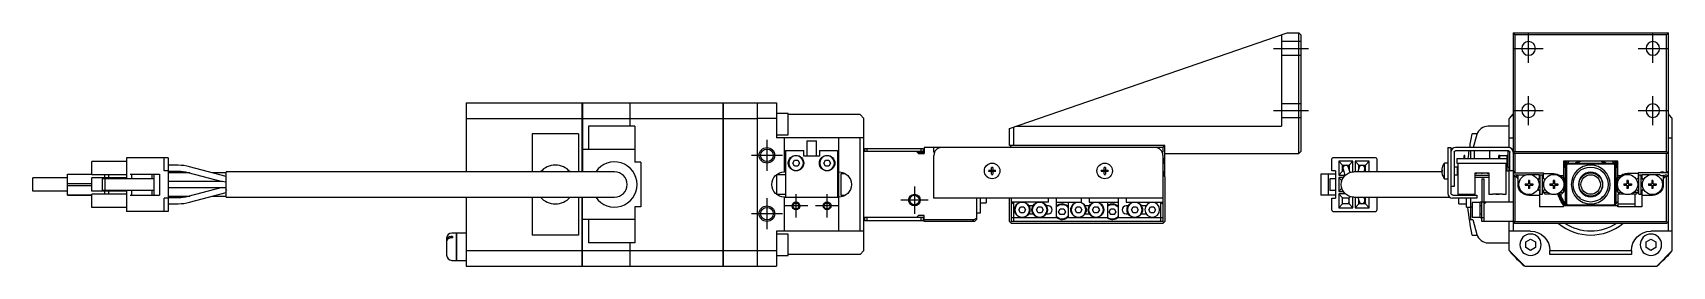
# Model space of a CAD drawing. Extents: x 0 to 875, y -8 to 752.
# Drawn here: x 452.5 to 874.8, y 347.1 to 407.1 of the extents above; entities that cross this region are included whole.
import ezdxf

# ---------------------------------------------------------------- set-up
doc = ezdxf.new("R2010")
doc.units = 0
doc.header["$LTSCALE"] = 0.5
doc.linetypes.add('CENTER', pattern=[50.8, 31.75, -6.35, 6.35, -6.35])
doc.linetypes.add('DASHED', pattern=[19.05, 12.7, -6.35])
for name, color, linetype in [('MSM_CENTER', 1, 'CENTER'), ('MSM_CONTINUOUS', 7, 'CONTINUOUS'), ('MSM_DASHED', 4, 'DASHED'), ('MSM_NARROW', 5, 'CONTINUOUS')]:
    doc.layers.add(name, color=color, linetype=linetype)

msp = doc.modelspace()

# ---------------------------------------------------------------- linework, layer by layer
at = {"layer": 'MSM_CENTER'}
for p, q in [((837.76, 399.34), (837.76, 406.84)), ((869.76, 399.34), (869.76, 406.84)), ((772.08, 403.09), (781.08, 403.09)), ((834.01, 403.09), (841.51, 403.09)), ((866.01, 403.09), (873.51, 403.09)), ((837.76, 383.34), (837.76, 390.84)), ((869.76, 383.34), (869.76, 390.84)), ((772.08, 387.09), (781.08, 387.09)), ((834.01, 387.09), (841.51, 387.09)), ((866.01, 387.09), (873.51, 387.09)), ((641.58, 379.59), (641.58, 371.59)), ((645.58, 375.59), (637.58, 375.59)), ((679.58, 367.59), (679.58, 360.59)), ((641.58, 364.59), (641.58, 356.59)), ((649.08, 359.59), (649.08, 365.59)), ((657.08, 359.59), (657.08, 365.59)), ((683.08, 364.09), (676.08, 364.09)), ((645.58, 360.59), (637.58, 360.59)), ((652.08, 362.59), (646.08, 362.59)), ((660.08, 362.59), (654.08, 362.59))]:
    msp.add_line(p, q, dxfattribs=at)
at = {"layer": 'MSM_CONTINUOUS'}
for p, q in [((704.08, 382.47), (775.58, 407.09)), ((774.08, 406.58), (774.08, 383.09)), ((775.58, 407.09), (778.58, 407.09)), ((778.58, 376.09), (778.58, 407.09)), ((778.58, 407.09), (779.08, 406.59)), ((779.08, 406.59), (779.08, 376.59)), ((833.76, 407.09), (833.76, 356.09)), ((833.76, 407.09), (834.26, 406.59)), ((833.76, 407.09), (873.76, 407.09)), ((834.26, 406.59), (834.26, 376.59)), ((873.26, 406.59), (834.26, 406.59)), ((873.26, 406.59), (873.76, 407.09)), ((873.26, 376.59), (873.26, 406.59)), ((873.76, 356.09), (873.76, 407.09)), ((564.08, 389.09), (564.08, 371.34)), ((564.08, 389.09), (594.03, 389.09)), ((594.03, 371.34), (594.03, 389.09)), ((594.03, 389.04), (594.08, 389.04)), ((594.08, 389.09), (594.08, 371.34)), ((594.08, 389.09), (606.33, 389.09)), ((606.33, 383.09), (606.33, 389.09)), ((606.33, 389.04), (606.38, 389.04)), ((606.38, 389.09), (630.33, 389.09)), ((606.38, 383.09), (606.38, 389.09)), ((630.33, 347.09), (630.33, 389.09)), ((630.33, 389.04), (630.38, 389.04)), ((630.38, 389.09), (644.08, 389.09)), ((630.38, 347.09), (630.38, 389.09)), ((639.08, 389.09), (639.08, 347.09)), ((644.08, 389.09), (644.08, 380.09)), ((564.08, 385.06), (594.03, 385.06)), ((594.03, 384.81), (594.08, 384.81)), ((594.08, 385.06), (606.33, 385.06)), ((606.33, 384.81), (606.38, 384.81)), ((606.38, 385.06), (630.33, 385.06)), ((630.33, 384.81), (630.38, 384.81)), ((630.38, 385.06), (639.08, 385.06)), ((644.08, 385.09), (639.08, 385.09)), ((647.08, 386.34), (644.08, 386.34)), ((647.08, 380.84), (647.08, 386.34)), ((665.58, 386.09), (647.08, 386.09)), ((666.58, 385.09), (665.58, 386.09)), ((666.58, 351.09), (666.58, 385.09)), ((833.76, 386.09), (832.76, 385.09)), ((832.76, 377.58), (832.76, 385.09)), ((874.76, 385.09), (873.76, 386.09)), ((874.76, 351.09), (874.76, 385.09)), ((593.08, 381.09), (581.08, 381.09)), ((581.08, 381.09), (581.08, 371.34)), ((593.08, 381.09), (593.08, 371.34)), ((595.58, 383.09), (595.58, 377.09)), ((607.58, 383.09), (595.58, 383.09)), ((607.58, 383.09), (607.58, 373.87)), ((644.08, 380.84), (647.08, 380.84)), ((666.58, 380.09), (644.08, 380.09)), ((646.08, 371.34), (646.08, 380.09)), ((660.08, 371.34), (660.08, 380.09)), ((665.58, 356.09), (665.58, 380.09)), ((704.08, 378.09), (704.08, 382.47)), ((705.08, 382.82), (705.08, 378.09)), ((705.88, 383.09), (774.08, 383.09)), ((824.51, 381.09), (823.19, 381.09)), ((824.45, 380.92), (823.5, 377.59)), ((832.76, 383.09), (827.34, 383.09)), ((832.76, 380.09), (833.76, 380.09)), ((873.76, 380.09), (874.76, 380.09)), ((607.58, 377.09), (594.08, 377.09)), ((646.38, 376.84), (646.38, 364.84)), ((646.38, 376.84), (651.08, 376.84)), ((651.08, 375.34), (651.08, 376.84)), ((651.83, 379.34), (654.33, 379.34)), ((651.83, 379.34), (651.83, 375.34)), ((654.33, 375.34), (654.33, 379.34)), ((655.08, 376.84), (655.08, 375.34)), ((655.08, 376.84), (659.78, 376.84)), ((659.78, 376.84), (659.78, 364.84)), ((681.78, 376.59), (666.58, 376.59)), ((666.78, 376.59), (666.78, 377.39)), ((666.78, 377.39), (681.78, 377.39)), ((667.28, 377.39), (667.28, 376.59)), ((680.58, 376.09), (680.08, 376.59)), ((682.08, 376.34), (680.33, 376.34)), ((680.58, 376.09), (682.08, 376.09)), ((681.28, 376.59), (681.28, 377.39)), ((681.78, 377.39), (681.78, 376.59)), ((682.08, 377.59), (682.08, 376.09)), ((743.58, 377.59), (682.08, 377.59)), ((684.58, 376.39), (684.58, 377.59)), ((684.58, 376.39), (684.75, 376.39)), ((704.58, 378.09), (704.08, 377.59)), ((744.08, 378.09), (704.08, 378.09)), ((704.58, 377.59), (704.33, 377.84)), ((743.58, 376.39), (743.41, 376.39)), ((744.08, 377.59), (743.58, 378.09)), ((743.83, 377.84), (743.58, 377.59)), ((743.58, 377.59), (743.58, 376.39)), ((744.08, 370.39), (744.08, 378.09)), ((744.08, 376.09), (778.58, 376.09)), ((778.58, 376.09), (779.08, 376.59)), ((816.96, 377.59), (817.76, 377.59)), ((816.96, 377.59), (816.96, 365.79)), ((817.76, 377.59), (817.76, 365.89)), ((818.56, 376.39), (818.56, 367.59)), ((832.56, 377.59), (818.96, 377.59)), ((832.56, 376.79), (818.96, 376.79)), ((822.76, 376.79), (822.76, 374.79)), ((823.76, 376.79), (823.76, 374.79)), ((827.76, 374.79), (827.76, 376.79)), ((832.46, 372.59), (832.46, 376.59)), ((832.9, 376.59), (832.46, 376.59)), ((832.76, 376.59), (832.76, 376.74)), ((832.96, 371.59), (832.96, 376.39)), ((833.76, 376.09), (834.26, 376.59)), ((873.76, 376.09), (833.76, 376.09)), ((834.26, 376.59), (873.26, 376.59)), ((834.26, 376.09), (834.26, 371.09)), ((873.26, 376.59), (873.76, 376.09)), ((873.26, 371.09), (873.26, 376.09)), ((476.63, 373.99), (467.73, 373.99)), ((467.73, 370.59), (467.73, 373.99)), ((476.63, 374.99), (476.63, 369.59)), ((487.33, 374.99), (476.63, 374.99)), ((486.33, 371.59), (486.33, 374.99)), ((487.33, 374.99), (487.33, 361.19)), ((489.97, 373.04), (487.33, 373.04)), ((502.33, 370.12), (492.84, 372.66)), ((609.08, 373.87), (607.58, 373.87)), ((609.08, 373.87), (609.08, 362.31)), ((648.22, 373.59), (648.65, 374.34)), ((648.65, 372.84), (648.22, 373.59)), ((648.65, 374.34), (649.51, 374.34)), ((649.51, 372.84), (648.65, 372.84)), ((649.51, 374.34), (649.95, 373.59)), ((649.95, 373.59), (649.51, 372.84)), ((655.08, 375.34), (651.08, 375.34)), ((656.22, 373.59), (656.65, 374.34)), ((656.65, 372.84), (656.22, 373.59)), ((656.65, 374.34), (657.51, 374.34)), ((657.51, 372.84), (656.65, 372.84)), ((657.51, 374.34), (657.95, 373.59)), ((657.95, 373.59), (657.51, 372.84)), ((684.58, 364.59), (684.58, 375.59)), ((698.7, 371.77), (699.4, 371.77)), ((699.4, 371.77), (699.4, 372.48)), ((699.41, 371.76), (699.4, 371.77)), ((699.41, 371.42), (699.41, 371.76)), ((699.41, 371.76), (699.75, 371.76)), ((699.75, 371.76), (699.76, 371.77)), ((699.75, 371.76), (699.75, 371.42)), ((699.76, 372.48), (699.76, 371.77)), ((699.76, 371.77), (700.47, 371.77)), ((727.7, 371.77), (728.4, 371.77)), ((728.4, 371.77), (728.4, 372.48)), ((728.41, 371.76), (728.4, 371.77)), ((728.41, 371.76), (728.75, 371.76)), ((728.41, 371.42), (728.41, 371.76)), ((728.75, 371.76), (728.76, 371.77)), ((728.75, 371.76), (728.75, 371.42)), ((728.76, 372.48), (728.76, 371.77)), ((728.76, 371.77), (729.47, 371.77)), ((743.58, 375.59), (743.58, 358.59)), ((743.58, 374.79), (743.88, 374.79)), ((743.58, 373.59), (743.88, 373.59)), ((743.88, 374.79), (743.88, 373.59)), ((787.06, 371.59), (787.06, 374.69)), ((798.36, 374.99), (787.36, 374.99)), ((788.86, 374.09), (788.86, 370.49)), ((789.81, 373.04), (788.86, 374.09)), ((792.51, 374.09), (788.86, 374.09)), ((789.81, 371.54), (789.81, 373.04)), ((789.81, 373.04), (791.56, 373.04)), ((789.96, 372.09), (790.44, 370.37)), ((791.18, 373.04), (791.56, 372.67)), ((791.77, 371.19), (791.4, 372.49)), ((791.56, 373.04), (792.51, 374.09)), ((791.56, 373.04), (791.56, 371.95)), ((792.51, 371.33), (792.51, 374.09)), ((796.66, 374.09), (793.11, 374.09)), ((793.11, 374.09), (793.11, 371.34)), ((794.01, 373.04), (793.11, 374.09)), ((794.16, 372.51), (793.82, 371.34)), ((794.01, 371.98), (794.01, 373.04)), ((794.01, 373.04), (795.76, 373.04)), ((795.38, 373.04), (795.76, 372.67)), ((795.38, 371.34), (795.6, 372.08)), ((795.76, 371.92), (795.47, 371.63)), ((795.76, 373.04), (796.66, 374.09)), ((795.76, 371.54), (795.76, 373.04)), ((796.66, 371.34), (796.66, 374.09)), ((798.66, 374.69), (798.66, 371.34)), ((815.37, 371.77), (815.49, 371.77)), ((815.48, 372.48), (815.49, 372.48)), ((816.06, 369.59), (816.06, 373.59)), ((816.96, 373.59), (816.06, 373.59)), ((819.46, 372.59), (818.56, 372.59)), ((819.26, 374.79), (819.26, 373.59)), ((819.26, 374.79), (832.26, 374.79)), ((819.26, 373.59), (832.26, 373.59)), ((819.46, 370.59), (819.46, 372.59)), ((819.51, 372.54), (819.46, 372.59)), ((819.51, 373.59), (819.51, 365.59)), ((821.38, 375.59), (821.13, 375.59)), ((821.13, 374.79), (821.13, 375.59)), ((821.38, 374.79), (821.38, 375.59)), ((830.13, 374.79), (830.13, 375.59)), ((830.38, 375.59), (830.13, 375.59)), ((830.38, 374.79), (830.38, 375.59)), ((832.26, 375.49), (830.38, 375.49)), ((832.01, 365.59), (832.01, 373.59)), ((832.01, 371.69), (832.26, 371.69)), ((832.26, 371.59), (832.26, 375.59)), ((832.46, 375.59), (832.26, 375.59)), ((832.46, 372.59), (832.96, 372.59)), ((832.76, 363.59), (832.76, 372.59)), ((860.76, 374.09), (846.76, 374.09)), ((846.76, 374.09), (846.76, 368.81)), ((847.26, 372.79), (848.06, 373.59)), ((847.26, 363.39), (847.26, 372.79)), ((847.56, 373.09), (847.56, 363.09)), ((859.76, 373.29), (847.76, 373.29)), ((848.06, 373.59), (859.46, 373.59)), ((859.46, 373.59), (860.26, 372.79)), ((859.96, 363.09), (859.96, 373.09)), ((860.26, 372.79), (860.26, 363.39)), ((860.76, 368.81), (860.76, 374.09)), ((461.38, 369.79), (452.48, 369.79)), ((452.48, 366.39), (452.48, 369.79)), ((461.38, 365.39), (461.38, 370.79)), ((461.38, 370.79), (467.73, 370.79)), ((461.38, 368.34), (467.73, 368.34)), ((461.38, 367.84), (467.73, 367.84)), ((476.63, 370.59), (467.73, 370.59)), ((476.63, 369.79), (467.73, 369.79)), ((467.73, 366.39), (467.73, 369.79)), ((483.63, 369.59), (470.33, 369.59)), ((470.33, 369.59), (470.33, 366.59)), ((471.03, 369.59), (471.03, 366.59)), ((471.08, 369.79), (471.08, 370.59)), ((472.08, 369.79), (472.08, 370.59)), ((477.58, 370.79), (485.13, 370.79)), ((477.88, 370.79), (477.88, 369.59)), ((483.13, 370.79), (483.13, 369.59)), ((483.63, 370.79), (483.63, 365.39)), ((485.13, 370.79), (485.13, 365.39)), ((487.33, 371.59), (486.33, 371.59)), ((487.33, 371.54), (489.97, 371.54)), ((492.91, 371.09), (487.33, 371.09)), ((501.3, 368.84), (487.33, 368.84)), ((492.45, 371.22), (501.3, 368.84)), ((502.33, 371.09), (498.7, 371.09)), ((502.2, 368.73), (501.3, 368.84)), ((502.33, 368.84), (502.24, 368.84)), ((502.33, 364.84), (502.33, 371.34)), ((602.33, 371.34), (502.33, 371.34)), ((644.08, 370.65), (644.08, 365.53)), ((646.38, 370.59), (644.08, 370.59)), ((646.38, 371.34), (646.08, 371.34)), ((660.08, 371.34), (659.78, 371.34)), ((659.98, 371.34), (659.98, 364.84)), ((660.58, 370.84), (660.58, 365.34)), ((661.81, 370.84), (660.58, 370.84)), ((699.4, 371.41), (698.7, 371.41)), ((699.41, 371.42), (699.4, 371.41)), ((699.4, 370.71), (699.4, 371.41)), ((699.75, 371.42), (699.41, 371.42)), ((699.75, 371.42), (699.76, 371.41)), ((699.76, 371.41), (699.76, 370.71)), ((700.47, 371.41), (699.76, 371.41)), ((728.4, 371.41), (727.7, 371.41)), ((728.41, 371.42), (728.4, 371.41)), ((728.4, 370.71), (728.4, 371.41)), ((728.75, 371.42), (728.41, 371.42)), ((728.75, 371.42), (728.76, 371.41)), ((728.76, 371.41), (728.76, 370.71)), ((729.47, 371.41), (728.76, 371.41)), ((743.58, 371.59), (744.08, 371.09)), ((744.08, 371.09), (743.58, 371.09)), ((744.08, 370.89), (743.58, 370.89)), ((743.68, 370.69), (743.58, 370.69)), ((744.08, 370.09), (743.58, 370.59)), ((743.83, 370.34), (743.58, 370.09)), ((743.98, 370.39), (743.98, 370.19)), ((744.08, 370.39), (743.98, 370.29)), ((744.08, 370.09), (744.08, 358.59)), ((784.26, 370.79), (784.26, 365.39)), ((788.06, 370.79), (784.26, 370.79)), ((786.17, 370.79), (786.17, 365.39)), ((788.06, 369.59), (786.56, 369.59)), ((786.56, 369.59), (786.56, 366.59)), ((788.06, 371.59), (787.06, 371.59)), ((788.06, 371.59), (788.06, 364.59)), ((789.81, 371.54), (788.86, 370.49)), ((788.86, 370.49), (790.41, 370.49)), ((788.86, 369.89), (788.86, 366.29)), ((789.64, 369.02), (788.86, 369.89)), ((790.05, 369.89), (788.86, 369.89)), ((790.11, 371.54), (789.81, 371.54)), ((791.72, 371.36), (791.85, 371.21)), ((815.37, 371.34), (792.76, 371.34)), ((795.44, 371.54), (795.76, 371.54)), ((795.76, 371.54), (795.93, 371.34)), ((815.49, 371.41), (815.37, 371.41)), ((815.49, 370.71), (815.48, 370.7)), ((816.06, 369.59), (816.96, 369.59)), ((818.56, 367.59), (817.76, 367.59)), ((818.56, 370.59), (819.46, 370.59)), ((819.46, 370.59), (819.51, 370.64)), ((824.01, 371.09), (827.51, 371.09)), ((824.01, 365.59), (824.01, 371.09)), ((827.51, 370.39), (824.01, 370.39)), ((827.51, 369.89), (824.01, 369.89)), ((825.76, 369.59), (826.26, 369.59)), ((825.76, 369.59), (825.76, 363.59)), ((826.26, 369.59), (826.26, 358.59)), ((827.51, 371.09), (827.51, 365.59)), ((832.26, 371.59), (832.76, 371.59)), ((833.76, 371.59), (832.96, 371.59)), ((833.76, 371.59), (834.26, 371.09)), ((833.76, 371.09), (841.56, 371.09)), ((834.01, 370.34), (833.76, 370.09)), ((834.01, 370.34), (834.26, 370.59)), ((834.26, 370.09), (834.01, 370.34)), ((834.26, 370.59), (837.14, 370.59)), ((834.56, 370.09), (834.26, 370.09)), ((834.26, 370.09), (834.26, 358.59)), ((835.06, 370.45), (834.56, 370.09)), ((834.56, 370.09), (835.06, 369.59)), ((835.06, 368.09), (835.06, 370.59)), ((836.86, 368.24), (837.65, 368.24)), ((836.86, 368.24), (836.86, 367.95)), ((836.86, 367.95), (837.65, 367.95)), ((837.39, 368.24), (837.39, 367.95)), ((838, 369.09), (837.71, 369.09)), ((837.71, 369.09), (837.71, 368.3)), ((837.71, 368.56), (838, 368.56)), ((837.71, 367.89), (837.71, 367.09)), ((837.71, 367.62), (838, 367.62)), ((838, 369.09), (838, 368.3)), ((838, 367.89), (838, 367.09)), ((838.06, 368.24), (838.86, 368.24)), ((838.06, 367.95), (838.86, 367.95)), ((838.33, 367.95), (838.33, 368.24)), ((840.56, 370.59), (838.57, 370.59)), ((838.86, 368.24), (838.86, 367.95)), ((840.3, 369.49), (840.56, 369.64)), ((840.56, 369.64), (840.56, 370.59)), ((840.76, 365.59), (840.76, 370.59)), ((840.76, 370.59), (841.36, 370.59)), ((841.36, 365.59), (841.36, 370.59)), ((841.56, 369.64), (841.56, 371.09)), ((841.56, 370.89), (844.26, 370.89)), ((841.56, 369.64), (841.78, 369.51)), ((843.26, 368.24), (844.05, 368.24)), ((843.26, 368.24), (843.26, 367.95)), ((843.26, 367.95), (844.05, 367.95)), ((843.79, 368.24), (843.79, 367.95)), ((844.4, 369.09), (844.11, 369.09)), ((844.11, 369.09), (844.11, 368.3)), ((844.11, 368.56), (844.4, 368.56)), ((844.11, 367.89), (844.11, 367.09)), ((844.11, 367.62), (844.4, 367.62)), ((844.4, 369.09), (844.4, 368.3)), ((844.4, 367.89), (844.4, 367.09)), ((844.46, 368.24), (845.26, 368.24)), ((844.46, 367.95), (845.26, 367.95)), ((844.73, 367.95), (844.73, 368.24)), ((845.26, 368.24), (845.26, 367.95)), ((845.85, 370.39), (846.76, 370.39)), ((846.76, 369.89), (846.4, 369.89)), ((846.76, 367.38), (846.76, 366.09)), ((850.89, 369.4), (850.96, 369.47)), ((850.96, 369.54), (850.96, 369.47)), ((852.69, 371.06), (852.69, 371.06)), ((860.76, 370.39), (861.66, 370.39)), ((861.11, 369.89), (860.76, 369.89)), ((860.76, 366.09), (860.76, 367.38)), ((862.26, 368.24), (863.05, 368.24)), ((862.26, 368.24), (862.26, 367.95)), ((862.26, 367.95), (863.05, 367.95)), ((862.79, 368.24), (862.79, 367.95)), ((863.4, 369.09), (863.11, 369.09)), ((863.11, 369.09), (863.11, 368.3)), ((863.11, 368.56), (863.4, 368.56)), ((863.11, 367.89), (863.11, 367.09)), ((863.11, 367.62), (863.4, 367.62)), ((865.96, 370.89), (863.26, 370.89)), ((863.4, 369.09), (863.4, 368.3)), ((863.4, 367.89), (863.4, 367.09)), ((863.46, 368.24), (864.26, 368.24)), ((863.46, 367.95), (864.26, 367.95)), ((863.73, 367.95), (863.73, 368.24)), ((864.26, 368.24), (864.26, 367.95)), ((865.96, 369.64), (865.73, 369.51)), ((873.76, 371.09), (865.96, 371.09)), ((865.96, 371.09), (865.96, 369.64)), ((866.16, 365.59), (866.16, 370.59)), ((866.16, 370.59), (866.76, 370.59)), ((866.76, 365.59), (866.76, 370.59)), ((868.94, 370.59), (866.96, 370.59)), ((866.96, 370.59), (866.96, 369.64)), ((866.96, 369.64), (867.22, 369.49)), ((868.66, 368.24), (869.45, 368.24)), ((868.66, 368.24), (868.66, 367.95)), ((868.66, 367.95), (869.45, 367.95)), ((869.19, 368.24), (869.19, 367.95)), ((869.8, 369.09), (869.51, 369.09)), ((869.51, 369.09), (869.51, 368.3)), ((869.51, 368.56), (869.8, 368.56)), ((869.51, 367.89), (869.51, 367.09)), ((869.51, 367.62), (869.8, 367.62)), ((869.8, 369.09), (869.8, 368.3)), ((869.8, 367.89), (869.8, 367.09)), ((869.86, 368.24), (870.66, 368.24)), ((869.86, 367.95), (870.66, 367.95)), ((870.13, 367.95), (870.13, 368.24)), ((871.49, 370.59), (870.37, 370.59)), ((870.66, 368.24), (870.66, 367.95)), ((872.46, 370.39), (872.51, 370.41)), ((872.46, 370.39), (872.46, 368.09)), ((872.46, 369.59), (872.96, 370.09)), ((872.96, 370.09), (872.51, 370.41)), ((872.82, 370.59), (873.26, 370.59)), ((873.26, 370.09), (872.96, 370.09)), ((873.26, 371.09), (873.76, 371.59)), ((873.26, 370.59), (873.76, 370.09)), ((873.51, 370.34), (873.26, 370.09)), ((873.26, 358.59), (873.26, 370.09)), ((461.38, 366.39), (452.48, 366.39)), ((461.38, 366.39), (452.48, 366.39)), ((461.38, 366.39), (452.48, 366.39)), ((462.33, 365.39), (461.38, 365.39)), ((461.38, 365.39), (467.73, 365.39)), ((462.63, 365.39), (462.33, 365.39)), ((467.73, 365.39), (462.63, 365.39)), ((464.43, 365.39), (464.13, 365.39)), ((464.13, 365.39), (464.31, 365.39)), ((464.31, 365.39), (467.73, 365.39)), ((467.73, 365.39), (464.43, 365.39)), ((476.63, 366.39), (467.73, 366.39)), ((476.63, 365.59), (467.73, 365.59)), ((467.73, 362.19), (467.73, 365.59)), ((483.63, 366.59), (470.33, 366.59)), ((471.08, 365.59), (471.08, 366.39)), ((472.08, 365.59), (472.08, 366.39)), ((476.63, 366.59), (476.63, 361.19)), ((477.58, 365.39), (485.13, 365.39)), ((477.88, 366.59), (477.88, 365.39)), ((483.13, 366.59), (483.13, 365.39)), ((486.33, 361.19), (486.33, 364.59)), ((487.33, 364.59), (486.33, 364.59)), ((487.33, 367.34), (502.33, 367.34)), ((487.33, 365.09), (492.91, 365.09)), ((489.96, 364.64), (487.33, 364.64)), ((501.3, 367.34), (492.46, 364.97)), ((492.85, 363.52), (502.33, 366.07)), ((498.7, 365.09), (502.33, 365.09)), ((502.33, 364.84), (602.33, 364.84)), ((564.08, 364.84), (564.08, 347.09)), ((581.08, 364.84), (581.08, 355.09)), ((593.08, 364.84), (593.08, 355.09)), ((594.03, 347.09), (594.03, 364.84)), ((594.08, 347.09), (594.08, 364.84)), ((644.08, 365.59), (646.38, 365.59)), ((646.08, 356.09), (646.08, 364.84)), ((646.08, 364.84), (660.08, 364.84)), ((660.08, 356.09), (660.08, 364.84)), ((660.58, 365.34), (661.81, 365.34)), ((743.58, 364.59), (684.58, 364.59)), ((695.58, 364.59), (695.58, 359.09)), ((696.58, 360.84), (696.58, 364.59)), ((696.58, 363.34), (698.08, 363.34)), ((698.08, 364.59), (698.08, 363.34)), ((704.08, 358.59), (704.08, 364.59)), ((704.58, 358.59), (704.58, 364.59)), ((704.58, 363.09), (705.08, 363.59)), ((714.08, 363.59), (704.58, 363.59)), ((705.08, 363.59), (705.08, 358.59)), ((714.08, 363.59), (714.08, 364.59)), ((716.08, 364.59), (716.08, 359.59)), ((716.08, 363.59), (722.58, 363.59)), ((719.28, 359.59), (719.28, 363.59)), ((722.58, 363.59), (722.58, 364.59)), ((724.58, 364.59), (724.58, 363.59)), ((724.58, 363.59), (732.08, 363.59)), ((729.28, 363.59), (729.28, 359.59)), ((732.08, 364.59), (732.08, 359.59)), ((734.08, 364.59), (734.08, 363.59)), ((734.08, 363.59), (743.58, 363.59)), ((743.08, 358.59), (743.08, 363.59)), ((743.08, 363.59), (743.58, 363.09)), ((788.06, 365.39), (784.26, 365.39)), ((788.06, 366.59), (786.56, 366.59)), ((787.06, 364.59), (788.06, 364.59)), ((787.06, 361.49), (787.06, 364.59)), ((789.64, 367.16), (788.86, 366.29)), ((788.86, 366.29), (790.05, 366.29)), ((790.56, 365.69), (788.86, 365.69)), ((788.86, 365.69), (788.86, 362.09)), ((789.81, 364.64), (788.86, 365.69)), ((789.81, 363.14), (789.81, 364.64)), ((789.81, 364.64), (791.56, 364.64)), ((791.18, 364.64), (791.56, 364.27)), ((791.56, 363.52), (791.18, 363.14)), ((791.56, 364.64), (791.85, 364.97)), ((791.56, 363.14), (791.56, 364.64)), ((792.51, 362.09), (792.51, 364.85)), ((792.76, 364.84), (817.42, 364.84)), ((793.11, 364.84), (793.11, 362.09)), ((793.82, 364.84), (794.16, 363.68)), ((794.01, 363.14), (794.01, 364.21)), ((795.6, 364.11), (795.38, 364.84)), ((795.76, 363.52), (795.38, 363.14)), ((795.76, 364.64), (795.44, 364.64)), ((795.47, 364.56), (795.76, 364.27)), ((795.76, 364.64), (795.93, 364.84)), ((795.76, 363.14), (795.76, 364.64)), ((796.66, 362.09), (796.66, 364.84)), ((798.66, 364.84), (798.66, 361.49)), ((824.46, 364.59), (818.16, 364.59)), ((818.26, 365.39), (824.46, 365.39)), ((819.51, 365.59), (824.01, 365.59)), ((819.76, 363.09), (819.76, 364.59)), ((821.76, 365.39), (821.76, 365.59)), ((821.76, 362.27), (821.76, 364.59)), ((822.76, 365.59), (822.76, 365.39)), ((822.76, 364.59), (822.76, 359.09)), ((823.26, 363.49), (823.26, 359.69)), ((825.26, 363.49), (823.26, 363.49)), ((824.46, 365.39), (824.46, 364.59)), ((825.26, 359.59), (825.26, 363.59)), ((833.76, 363.59), (825.26, 363.59)), ((825.76, 359.59), (825.76, 363.59)), ((826.26, 363.09), (826.76, 363.59)), ((827.51, 365.59), (828.51, 365.59)), ((828.51, 365.69), (831.01, 365.69)), ((828.51, 365.59), (828.51, 365.69)), ((829.31, 365.69), (829.31, 365.59)), ((829.31, 365.59), (830.21, 365.59)), ((829.68, 365.69), (829.68, 365.59)), ((829.83, 365.69), (829.83, 365.59)), ((830.21, 365.69), (830.21, 365.59)), ((831.01, 365.59), (831.01, 365.69)), ((831.01, 365.59), (832.01, 365.59)), ((838, 367.09), (837.71, 367.09)), ((840.56, 365.29), (837.86, 365.29)), ((840.56, 366.54), (840.3, 366.69)), ((840.56, 366.54), (840.56, 362.39)), ((840.76, 365.59), (841.36, 365.59)), ((841.85, 366.71), (841.56, 366.54)), ((841.56, 366.09), (841.56, 366.54)), ((842.06, 365.59), (841.56, 366.09)), ((841.56, 366.09), (842.59, 366.09)), ((843.54, 365.59), (842.06, 365.59)), ((844.4, 367.09), (844.11, 367.09)), ((846.26, 365.59), (844.97, 365.59)), ((845.92, 366.09), (846.76, 366.09)), ((846.76, 366.09), (846.26, 365.59)), ((848.06, 362.59), (847.26, 363.39)), ((850.59, 364.89), (850.78, 364.89)), ((851.01, 364.67), (850.78, 364.89)), ((851.01, 364.67), (850.84, 364.67)), ((850.96, 366.72), (850.89, 366.78)), ((850.96, 366.72), (850.96, 366.65)), ((851.01, 364.53), (851.01, 364.67)), ((851.01, 364.53), (851.01, 364.53)), ((852.69, 365.13), (852.69, 365.13)), ((856.73, 364.89), (856.51, 364.67)), ((856.67, 364.67), (856.51, 364.67)), ((856.51, 364.67), (856.51, 364.53)), ((856.73, 364.89), (856.92, 364.89)), ((860.26, 363.39), (859.46, 362.59)), ((862.54, 365.59), (860.71, 365.59)), ((860.71, 365.59), (860.71, 362.59)), ((860.76, 366.09), (861.59, 366.09)), ((861.26, 365.59), (860.76, 366.09)), ((863.4, 367.09), (863.11, 367.09)), ((865.46, 365.59), (863.97, 365.59)), ((864.92, 366.09), (865.96, 366.09)), ((865.21, 362.39), (865.21, 365.59)), ((865.96, 366.09), (865.46, 365.59)), ((865.66, 366.71), (865.96, 366.54)), ((865.96, 366.54), (865.96, 366.09)), ((866.16, 365.59), (866.76, 365.59)), ((867.22, 366.69), (866.96, 366.54)), ((866.96, 366.54), (866.96, 362.39)), ((869.66, 365.29), (866.96, 365.29)), ((869.8, 367.09), (869.51, 367.09)), ((476.63, 362.19), (467.73, 362.19)), ((487.33, 361.19), (476.63, 361.19)), ((487.33, 363.14), (489.96, 363.14)), ((607.58, 359.09), (594.08, 359.09)), ((595.58, 359.09), (595.58, 353.09)), ((609.08, 362.31), (607.58, 362.31)), ((607.58, 362.31), (607.58, 353.09)), ((649.78, 362.29), (649.78, 362.94)), ((649.78, 362.29), (649.8, 362.28)), ((649.8, 362.28), (649.78, 362.29)), ((681.78, 359.59), (666.58, 359.59)), ((666.78, 358.79), (666.78, 359.59)), ((667.28, 359.59), (667.28, 358.79)), ((680.08, 359.59), (680.58, 360.09)), ((682.08, 360.09), (680.58, 360.09)), ((681.28, 358.79), (681.28, 359.59)), ((681.78, 359.59), (681.78, 358.79)), ((682.08, 358.59), (682.08, 360.09)), ((682.08, 359.09), (694.97, 359.09)), ((694.47, 358.59), (694.97, 359.09)), ((694.97, 359.09), (695.58, 359.4)), ((695.58, 359.09), (695.08, 358.59)), ((695.58, 360.84), (696.58, 360.84)), ((704.58, 359.59), (716.26, 359.59)), ((706.47, 361.59), (706.9, 362.34)), ((706.9, 360.84), (706.47, 361.59)), ((706.9, 362.34), (707.76, 362.34)), ((707.76, 360.84), (706.9, 360.84)), ((707.76, 362.34), (708.2, 361.59)), ((708.2, 361.59), (707.76, 360.84)), ((710.1, 362.59), (709.06, 362.59)), ((709.06, 360.59), (710.1, 360.59)), ((710.97, 361.59), (711.4, 362.34)), ((711.4, 360.84), (710.97, 361.59)), ((711.4, 362.34), (712.26, 362.34)), ((712.26, 360.84), (711.4, 360.84)), ((712.26, 362.34), (712.7, 361.59)), ((712.7, 361.59), (712.26, 360.84)), ((714.08, 362.59), (713.56, 362.59)), ((713.56, 360.59), (714.08, 360.59)), ((716.72, 361.09), (717.15, 361.84)), ((717.15, 360.34), (716.72, 361.09)), ((717.15, 361.84), (718.01, 361.84)), ((718.01, 360.34), (717.15, 360.34)), ((718.01, 361.84), (718.45, 361.09)), ((718.45, 361.09), (718.01, 360.34)), ((718.9, 359.59), (729.28, 359.59)), ((720.97, 361.59), (721.4, 362.34)), ((721.4, 360.84), (720.97, 361.59)), ((721.4, 362.34), (722.26, 362.34)), ((722.26, 360.84), (721.4, 360.84)), ((722.26, 362.34), (722.7, 361.59)), ((722.7, 361.59), (722.26, 360.84)), ((724.6, 362.59), (723.56, 362.59)), ((723.56, 360.59), (724.6, 360.59)), ((725.47, 361.59), (725.9, 362.34)), ((725.9, 360.84), (725.47, 361.59)), ((725.9, 362.34), (726.76, 362.34)), ((726.76, 360.84), (725.9, 360.84)), ((726.76, 362.34), (727.2, 361.59)), ((727.2, 361.59), (726.76, 360.84)), ((729.72, 361.09), (730.15, 361.84)), ((730.15, 360.34), (729.72, 361.09)), ((730.15, 361.84), (731.01, 361.84)), ((731.01, 360.34), (730.15, 360.34)), ((731.01, 361.84), (731.45, 361.09)), ((731.45, 361.09), (731.01, 360.34)), ((731.9, 359.59), (743.58, 359.59)), ((734.6, 362.59), (734.08, 362.59)), ((734.08, 360.59), (734.6, 360.59)), ((735.47, 361.59), (735.9, 362.34)), ((735.9, 360.84), (735.47, 361.59)), ((735.9, 362.34), (736.76, 362.34)), ((736.76, 360.84), (735.9, 360.84)), ((736.76, 362.34), (737.2, 361.59)), ((737.2, 361.59), (736.76, 360.84)), ((739.22, 362.59), (738.06, 362.59)), ((738.06, 360.59), (739.22, 360.59)), ((739.97, 361.59), (740.4, 362.34)), ((740.4, 360.84), (739.97, 361.59)), ((740.4, 362.34), (741.26, 362.34)), ((741.26, 360.84), (740.4, 360.84)), ((741.26, 362.34), (741.7, 361.59)), ((741.7, 361.59), (741.26, 360.84)), ((787.36, 361.19), (798.36, 361.19)), ((789.81, 363.14), (788.86, 362.09)), ((788.86, 362.09), (792.51, 362.09)), ((791.56, 363.14), (789.81, 363.14)), ((791.56, 363.14), (792.51, 362.09)), ((794.01, 363.14), (793.11, 362.09)), ((793.11, 362.09), (796.66, 362.09)), ((795.76, 363.14), (794.01, 363.14)), ((795.76, 363.14), (796.66, 362.09)), ((819.76, 363.09), (821.76, 363.09)), ((821.76, 362.27), (822.76, 362.27)), ((822.76, 362.31), (823.26, 362.31)), ((822.76, 359.09), (823.36, 359.09)), ((823.26, 359.69), (825.26, 359.69)), ((823.36, 359.09), (824.45, 355.27)), ((825.76, 362.59), (825.26, 362.59)), ((825.26, 360.59), (825.76, 360.59)), ((825.26, 359.59), (826.26, 359.59)), ((825.76, 358.59), (825.76, 359.59)), ((846.76, 362.39), (840.56, 362.39)), ((846.76, 362.39), (846.76, 362.59)), ((860.76, 362.59), (846.76, 362.59)), ((847.76, 362.89), (859.76, 362.89)), ((860.71, 363.09), (865.21, 363.09)), ((860.76, 362.39), (860.76, 362.59)), ((866.96, 362.39), (860.76, 362.39)), ((561.53, 355.59), (560.38, 355.59)), ((560.58, 354.74), (560.38, 354.74)), ((560.58, 354.74), (560.58, 354.38)), ((561.53, 355.59), (561.53, 348.59)), ((561.58, 355.54), (561.53, 355.54)), ((561.58, 355.59), (561.58, 348.59)), ((564.08, 355.59), (561.58, 355.59)), ((593.08, 355.09), (581.08, 355.09)), ((666.58, 356.09), (644.08, 356.09)), ((644.08, 356.09), (644.08, 347.09)), ((647.08, 355.34), (644.08, 355.34)), ((647.08, 349.84), (647.08, 355.34)), ((681.78, 358.79), (666.78, 358.79)), ((695.08, 358.59), (682.08, 358.59)), ((704.08, 358.59), (704.58, 358.09)), ((704.33, 358.34), (704.58, 358.59)), ((743.58, 358.59), (704.58, 358.59)), ((743.58, 358.09), (704.58, 358.09)), ((743.58, 358.59), (743.83, 358.34)), ((743.58, 358.09), (744.08, 358.59)), ((823.19, 355.09), (824.51, 355.09)), ((833.76, 358.59), (825.76, 358.59)), ((832.76, 351.09), (832.76, 358.59)), ((838.26, 356.09), (832.76, 356.09)), ((833.76, 358.59), (834.01, 358.34)), ((834.01, 358.34), (834.26, 358.59)), ((834.26, 358.09), (834.01, 358.34)), ((834.26, 358.59), (873.26, 358.59)), ((873.26, 358.09), (834.26, 358.09)), ((874.76, 356.09), (869.26, 356.09)), ((873.76, 358.59), (873.26, 358.09)), ((873.26, 358.59), (873.51, 358.34)), ((559.08, 354.29), (559.08, 349.89)), ((560.58, 354.38), (560.38, 354.38)), ((564.08, 351.12), (594.03, 351.12)), ((594.03, 351.38), (594.08, 351.38)), ((594.08, 351.12), (606.33, 351.12)), ((607.58, 353.09), (595.58, 353.09)), ((606.33, 347.09), (606.33, 353.09)), ((606.33, 351.38), (606.38, 351.38)), ((606.38, 347.09), (606.38, 353.09)), ((606.38, 351.12), (630.33, 351.12)), ((630.33, 351.38), (630.38, 351.38)), ((630.38, 351.12), (639.08, 351.12)), ((639.08, 351.09), (644.08, 351.09)), ((665.58, 350.09), (666.58, 351.09)), ((827.34, 353.09), (832.76, 353.09)), ((832.76, 351.09), (836.76, 347.09)), ((837.01, 353.31), (838.26, 354.04)), ((837.01, 351.87), (837.01, 353.31)), ((838.26, 351.15), (837.01, 351.87)), ((838.26, 354.04), (839.51, 353.31)), ((839.51, 351.87), (838.26, 351.15)), ((839.51, 353.31), (839.51, 351.87)), ((843.26, 351.09), (864.26, 351.09)), ((843.26, 350.09), (843.26, 351.09)), ((864.26, 351.09), (864.26, 350.09)), ((868.01, 353.31), (869.26, 354.04)), ((868.01, 351.87), (868.01, 353.31)), ((869.26, 351.15), (868.01, 351.87)), ((869.26, 354.04), (870.51, 353.31)), ((870.51, 351.87), (869.26, 351.15)), ((870.51, 353.31), (870.51, 351.87)), ((870.76, 347.09), (874.76, 351.09)), ((560.38, 348.59), (561.53, 348.59)), ((561.53, 348.64), (561.58, 348.64)), ((561.58, 348.59), (564.08, 348.59)), ((564.08, 347.09), (594.03, 347.09)), ((594.03, 347.14), (594.08, 347.14)), ((594.08, 347.09), (606.33, 347.09)), ((606.33, 347.14), (606.38, 347.14)), ((606.38, 347.09), (630.33, 347.09)), ((630.33, 347.14), (630.38, 347.14)), ((630.38, 347.09), (644.08, 347.09)), ((644.08, 349.84), (647.08, 349.84)), ((665.58, 350.09), (647.08, 350.09)), ((836.76, 347.09), (870.76, 347.09)), ((864.26, 350.09), (843.26, 350.09))]:
    msp.add_line(p, q, dxfattribs=at)
at = {"layer": 'MSM_CONTINUOUS', "extrusion": (0, 0, -1)}
for centre, radius in [((-837.76, 403.09), 1.75), ((-869.76, 403.09), 1.75), ((-837.76, 387.09), 1.75), ((-869.76, 387.09), 1.75), ((-649.08, 373.59), 1.9), ((-657.08, 373.59), 1.9), ((-853.76, 368.09), 5), ((-853.76, 368.09), 3.15), ((-707.33, 361.59), 1.9), ((-711.83, 361.59), 1.9), ((-721.83, 361.59), 1.9), ((-726.33, 361.59), 1.9), ((-736.33, 361.59), 1.9), ((-740.83, 361.59), 1.9), ((-838.26, 352.59), 2.75), ((-869.26, 352.59), 2.75)]:
    msp.add_circle(centre, radius, dxfattribs=at)
at = {"layer": 'MSM_CONTINUOUS'}
for centre, radius in [((641.58, 375.59), 1.62), ((649.08, 373.59), 2), ((657.08, 373.59), 2), ((699.58, 371.59), 2), ((728.58, 371.59), 2), ((853.76, 368.09), 4.5), ((837.86, 368.09), 2.6), ((844.26, 368.09), 2.6), ((853.76, 368.09), 3), ((863.26, 368.09), 2.6), ((869.66, 368.09), 2.6), ((649.08, 362.59), 0.783), ((657.08, 362.59), 0.783), ((679.58, 364.09), 1.23), ((707.33, 361.59), 2), ((711.83, 361.59), 2), ((721.83, 361.59), 2), ((726.33, 361.59), 2), ((736.33, 361.59), 2), ((641.58, 360.59), 1.62)]:
    msp.add_circle(centre, radius, dxfattribs=at)
for centre, radius, start, end in [((853.76, 368.09), 27, 137.7946, 140.6235), ((853.76, 368.09), 27, 39.3765, 42.2054), ((881.76, 368.09), 60, 167.4867, 170.8898), ((827.34, 380.09), 3, 90, 164.0042), ((686.58, 375.59), 2, 90, 180), ((741.58, 375.59), 2, 0, 90), ((818.96, 376.39), 1.2, 90, 180), ((881.76, 368.09), 60, 171.6627, 173.5886), ((832.56, 376.39), 1.2, 0, 90), ((489.97, 361.93), 11.11, 75, 90.006), ((587.08, 368.09), 5, 40.5416, 139.4584), ((602.33, 368.09), 5.82, 213.9465, 146.0535), ((704.94, 371.59), 6.25, 178.3497, 181.6503), ((699.58, 364.13), 8.35, 88.7647, 91.2353), ((694.53, 371.59), 5.95, 358.2652, 1.7348), ((734.04, 371.59), 6.35, 178.3746, 181.6254), ((728.58, 364.14), 8.34, 88.7636, 91.2364), ((723.54, 371.59), 5.94, 358.2621, 1.7379), ((787.36, 374.69), 0.3, 90, 180), ((790.68, 372.29), 0.75, 15.6242, 195.6242), ((794.88, 372.29), 0.75, 343.4791, 163.4791), ((798.36, 374.69), 0.3, 0, 90), ((818.56, 371.59), 3.19, 163.8933, 176.7703), ((818.56, 371.59), 3.2, 141.3178, 163.8775), ((818.65, 371.59), 3.17, 176.7456, 183.2544), ((853.76, 368.09), 8.2, 132.9703, 148.6119), ((853.76, 368.09), 8.5, 135.0991, 145.4397), ((853.76, 368.09), 6.5, 112.6199, 122.2042), ((853.76, 368.09), 6.5, 57.7958, 67.3801), ((853.76, 368.09), 8.2, 31.3881, 47.0297), ((853.76, 368.09), 8.5, 34.5603, 44.9009), ((497.18, 370.59), 5.35, 339.6617, 344.3073), ((602.33, 368.09), 3.25, 270, 90), ((699.58, 377.62), 6.92, 268.5092, 271.4908), ((728.58, 377.63), 6.93, 268.5106, 271.4894), ((743.68, 370.39), 0.3, 0, 90), ((818.56, 371.59), 3.19, 183.2297, 196.1067), ((818.56, 371.59), 3.2, 196.1225, 218.6822), ((824.26, 371.19), 0.25, 203.5782, 336.4218), ((825.76, 371.19), 0.25, 203.5782, 336.4218), ((827.26, 371.19), 0.25, 203.5782, 336.4218), ((841.06, 368.09), 1.59, 100.8931, 126.1972), ((841.06, 368.09), 1.59, 53.8028, 79.1069), ((844.26, 368.09), 2.8, 40.0052, 55.2281), ((863.26, 368.09), 2.8, 90, 139.9948), ((866.46, 368.09), 1.59, 100.8931, 126.1972), ((866.57, 367.98), 1.75, 118.6217, 127.006), ((866.46, 368.09), 1.59, 53.8028, 79.1069), ((872.16, 370.34), 1, 48.5904, 131.4096), ((489.96, 374.29), 11.15, 269.9911, 285.0006), ((509.98, 368.89), 7.97, 191.2104, 196.492), ((496.19, 365.29), 6.39, 16.0765, 18.7679), ((587.08, 368.09), 5, 220.5416, 319.4584), ((794.88, 363.89), 0.75, 196.5209, 16.5209), ((818.16, 365.79), 1.2, 180, 270), ((841.06, 368.09), 1.59, 233.8028, 259.1069), ((841.06, 368.09), 1.59, 280.8931, 306.1972), ((853.76, 368.09), 8.5, 197.1046, 220.3202), ((853.76, 368.09), 8.2, 197.7508, 222.1236), ((853.76, 368.09), 8.2, 317.8764, 327.9474), ((866.57, 368.21), 1.75, 232.994, 238.6217), ((866.46, 368.09), 1.59, 233.8028, 259.1069), ((866.46, 368.09), 1.59, 280.8931, 306.1972), ((714.08, 361.59), 1, 270, 90), ((717.58, 361.09), 2, 31.7883, 138.5904), ((717.58, 361.09), 2, 221.4096, 328.2117), ((730.58, 361.09), 2, 228.5904, 318.5904), ((730.58, 361.09), 2, 41.4096, 130.5416), ((734.08, 361.59), 1, 90, 270), ((787.36, 361.49), 0.3, 180, 270), ((798.36, 361.49), 0.3, 270, 0), ((881.76, 368.09), 60, 185.5664, 192.5133), ((560.38, 354.29), 1.3, 90, 180), ((560.37, 353.07), 1.66, 89.4455, 119.7231), ((827.34, 356.09), 3, 195.9958, 270), ((853.76, 368.09), 13, 230.2849, 309.7151), ((559.97, 353.74), 0.891, 118.7486, 175.0367), ((559.89, 353.42), 0.809, 123.6126, 177.2927), ((560.36, 352.77), 1.61, 89.2584, 124.7863), ((853.76, 368.09), 27, 219.3765, 230.6235), ((853.76, 368.09), 27, 309.3765, 320.6235), ((560.38, 349.89), 1.3, 180, 270)]:
    msp.add_arc(centre, radius, start, end, dxfattribs=at)
at = {"layer": 'MSM_CONTINUOUS', "extrusion": (0, 0, -1)}
for centre, radius, start, end in [((-818.96, 376.39), 0.4, 0, 90), ((-832.56, 376.39), 0.4, 90, 180), ((-853.76, 368.09), 9, 38.9424, 41.8103), ((-853.76, 368.09), 8.8, 37.3018, 42.9859), ((-853.76, 368.09), 6.8, 53.9811, 61.9275), ((-853.76, 368.09), 6.8, 118.0725, 126.0189), ((-853.76, 368.09), 8.8, 137.0141, 142.6982), ((-853.76, 368.09), 9, 138.1897, 141.0576), ((-489.97, 361.93), 9.61, 89.9909, 105.0002), ((-646.08, 368.09), 3.25, 270, 90), ((-660.08, 368.09), 3.25, 90, 270), ((-792.76, 368.09), 3.25, 270, 90), ((-837.86, 368.09), 2.8, 270, 0), ((-837.65, 368.3), 0.06, 180, 270), ((-837.65, 367.89), 0.06, 90, 180), ((-838.06, 368.3), 0.06, 270, 0), ((-838.06, 367.89), 0.06, 0, 90), ((-841.17, 367.98), 1.75, 52.994, 60), ((-840.94, 367.98), 1.75, 118.6217, 127.006), ((-844.05, 368.3), 0.06, 180, 270), ((-844.05, 367.89), 0.06, 90, 180), ((-844.26, 368.09), 2.8, 90, 124.7719), ((-844.46, 368.3), 0.06, 270, 0), ((-844.46, 367.89), 0.06, 0, 90), ((-853.76, 368.09), 6.8, 342.9174, 17.0826), ((-853.76, 368.09), 6.8, 162.9174, 197.0826), ((-863.05, 368.3), 0.06, 180, 270), ((-863.05, 367.89), 0.06, 90, 180), ((-863.46, 368.3), 0.06, 270, 0), ((-863.46, 367.89), 0.06, 0, 90), ((-866.34, 367.98), 1.75, 120, 127.006), ((-869.45, 368.3), 0.06, 180, 270), ((-869.45, 367.89), 0.06, 90, 180), ((-869.66, 368.09), 2.8, 180, 270), ((-869.86, 368.3), 0.06, 270, 0), ((-869.86, 367.89), 0.06, 0, 90), ((-872.16, 371.34), 1, 252.5424, 311.4096), ((-489.96, 374.3), 9.65, 255.0035, 270.008), ((-818.26, 365.89), 0.5, 270, 0), ((-841.17, 368.21), 1.75, 300, 307.006), ((-840.94, 368.21), 1.75, 232.994, 238.6217), ((-853.76, 368.09), 8.8, 321.3178, 343.4955), ((-853.76, 368.09), 8.5, 319.6798, 342.8954), ((-866.34, 368.21), 1.75, 232.994, 240), ((-717.58, 361.09), 1.9, 37.8636, 153.4747), ((-717.58, 361.09), 1.9, 206.5254, 322.1364), ((-730.58, 361.09), 1.9, 46.8264, 142.1363), ((-730.58, 361.09), 1.9, 217.8636, 313.1736), ((-853.76, 368.09), 8.8, 217.8357, 218.6822), ((-838.26, 351.09), 5, 90, 180), ((-853.76, 368.09), 12, 236.4427, 303.5573), ((-869.26, 351.09), 5, 0, 90)]:
    msp.add_arc(centre, radius, start, end, dxfattribs=at)
at = {"layer": 'MSM_DASHED'}
for p, q in [((779.08, 404.84), (774.08, 404.84)), ((774.08, 401.34), (779.08, 401.34)), ((779.08, 388.84), (774.08, 388.84)), ((774.08, 385.34), (779.08, 385.34))]:
    msp.add_line(p, q, dxfattribs=at)
at = {"layer": 'MSM_NARROW'}
msp.add_line((851.01, 364.53), (851.01, 364.53), dxfattribs=at)
for centre, radius in [((641.58, 375.59), 2), ((853.76, 368.09), 2.5), ((649.08, 362.59), 1), ((657.08, 362.59), 1), ((679.58, 364.09), 1.5), ((641.58, 360.59), 2)]:
    msp.add_circle(centre, radius, dxfattribs=at)

doc.saveas('drawing.dxf')
